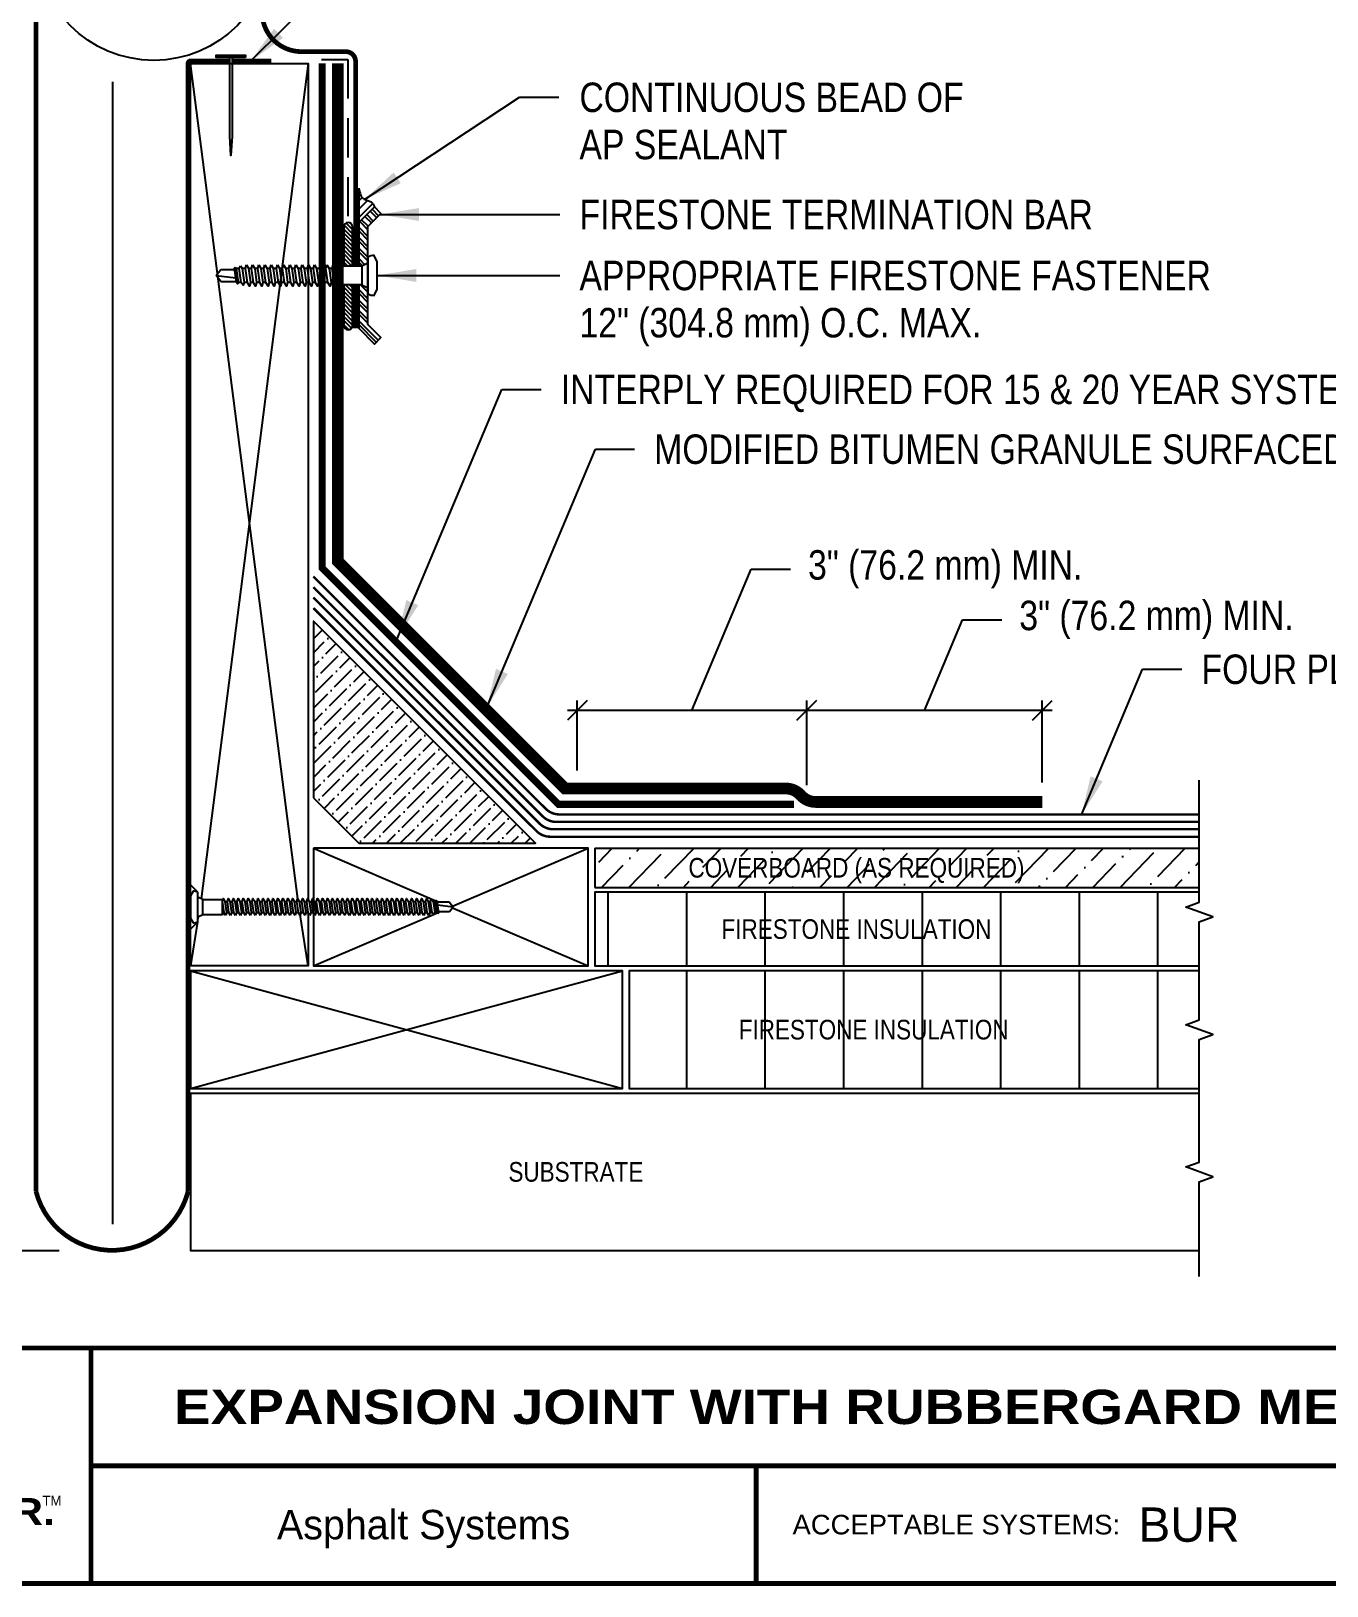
# Model space of a CAD drawing. Header units: inches. Extents: x -512 to -492, y -114.5 to -97.8.
# Drawn here: x -507.54 to -499.29, y -113.4 to -103.5 of the extents above; entities that cross this region are included whole.
import ezdxf
from ezdxf.enums import TextEntityAlignment as Align

# ---------------------------------------------------------------- set-up
doc = ezdxf.new("R2010")
doc.units = ezdxf.units.IN
doc.header["$MEASUREMENT"] = 0
doc.linetypes.add('HIDDEN', pattern=[0.375, 0.25, -0.125])
doc.layers.get('0').update_dxf_attribs({"linetype": 'CONTINUOUS'})
doc.layers.get('DEFPOINTS').update_dxf_attribs({"linetype": 'CONTINUOUS'})
for name, color, linetype in [('FSBP-ACCESSORY-FIRESTONE', 7, 'CONTINUOUS'), ('FSBP-ACCESSORY-OTHER', 7, 'CONTINUOUS'), ('FSBP-ADHESIVE', 1, 'HIDDEN'), ('FSBP-ANNO-LABEL', 7, 'CONTINUOUS'), ('FSBP-COVERBOARD_CANT', 46, 'CONTINUOUS'), ('FSBP-INSULATION', 7, 'CONTINUOUS'), ('FSBP-MEMBRANE', 7, 'CONTINUOUS'), ('FSBP-SEALANTS', 1, 'CONTINUOUS'), ('FSBP-SUBSTRATE-GENERIC', 9, 'CONTINUOUS'), ('FSBP-TTLB', 7, 'CONTINUOUS'), ('FSBP-TTLB-TEXT', 7, 'CONTINUOUS'), ('FSBP-WALL-CURB', 9, 'CONTINUOUS'), ('FSBP-WOOD', 7, 'CONTINUOUS')]:
    doc.layers.add(name, color=color, linetype=linetype)
doc.styles.add('ARIAL', font='ARIAL.TTF')
doc.styles.add('ARIAL_BOLD', font='ariblk.TTF')
doc.styles.add('ARIAL_NAR', font='ARIALN.TTF')
doc.styles.add('BANKGOTHIC', font='bgothm.ttf')
doc.linetypes.add('BATTING', pattern='A,0.0001,-0.1,[134,ltypeshp.shx,S=0.1,R=0,X=-0.1,Y=0],-0.2,[134,ltypeshp.shx,S=0.1,R=180,X=0.1,Y=0],-0.1', length=0.4001)
doc.dimstyles.new('FSBP-DIM', dxfattribs={"dimtxt": 0.1875, "dimasz": 0.125, "dimexe": 0.0625, "dimexo": 0.125, "dimgap": 0.125, "dimtad": 0, "dimdec": 0, "dimzin": 1, "dimdsep": 46, "dimlunit": 4, "dimtxsty": 'ARIAL_NAR', "dimblk": 'OBLIQUE', "dimcen": 0.09375, "dimdle": 0.0625, "dimclrd": 256, "dimclre": 256, "dimclrt": 256, "dimadec": 0, "dimazin": 0, "dimtfac": 1, "dimtdec": 0, "dimtmove": 1, "dimatfit": 3, "dimfxl": 0, "dimtolj": 1, "dimtzin": 0, "dimlwd": -1, "dimlwe": -1, "dimarcsym": 0})
doc.dimstyles.new('FSBP-LEADER', dxfattribs={"dimtxt": 0.1875, "dimasz": 0.25, "dimexe": 0.0625, "dimexo": 0.125, "dimgap": 0.125, "dimtad": 0, "dimtih": 1, "dimtoh": 1, "dimdec": 4, "dimzin": 0, "dimdsep": 46, "dimlunit": 4, "dimtxsty": 'ARIAL_NAR', "dimcen": 0.09375, "dimclrd": 256, "dimclre": 256, "dimclrt": 256, "dimadec": 0, "dimazin": 0, "dimtfac": 1, "dimtdec": 4, "dimtofl": 0, "dimtmove": 0, "dimatfit": 3, "dimfxl": 0, "dimtolj": 1, "dimtzin": 0, "dimlwd": -1, "dimlwe": -1, "dimarcsym": 0})

# ---------------------------------------------------------------- blocks, each defined once
blk = doc.blocks.new('FSBP_HOT-DIPPED-NAIL')
at = {"layer": 'FSBP-ACCESSORY-OTHER'}
blk.add_lwpolyline([(0, 0.1875), (0, -0.1875), (-0.03125, -0.1875), (-0.03125000000005684, 0.1875)], close=True, dxfattribs=at)
blk.add_lwpolyline([(0, 0.015625), (1, 0.015625), (1.25, 0), (1, -0.015625), (0, -0.015625)], dxfattribs=at)
blk = doc.blocks.new('FSBP_AP_FASTENER_01')
at = {"layer": 'FSBP-ACCESSORY-FIRESTONE'}
for p, q in [((-0.125, 0.04849224421338505), (-0.09375, -0.01400775578661495)), ((0.09375, -0.01400775578661495), (0.125, 0.04849224421338505)), ((-0.09375, -0.01400775578661495), (-0.09375, -0.264007755786615)), ((-0.09375, -0.01400775578661495), (0.09375, -0.01400775578661495)), ((0.09375, -0.01400775578661495), (0.09375, -0.264007755786615)), ((-0.09375, -0.264007755786615), (-0.0703125, -0.2840970415008996)), ((-0.0703125, -0.3156643085181585), (-0.0703125, -0.3472315755354103)), ((-0.0703125, -0.3787988425526763), (-0.0703125, -0.410366109569928)), ((0.0703125, -0.2955750228038667), (0.0703125, -0.3271422898211327)), ((0.0703125, -0.3587095568383845), (0.0703125, -0.3902768238556433)), ((-0.0703125, -0.4419333765871798), (-0.0703125, -0.4735006436044458)), ((-0.0703125, -0.5050679106216975), (-0.0703125, -0.5366351776389564)), ((-0.0703125, -0.5682024446562153), (-0.0703125, -0.599769711673467)), ((0.0703125, -0.4218440908729022), (0.0703125, -0.453411357890154)), ((0.0703125, -0.4849786249074128), (0.0703125, -0.5165458919246717)), ((0.0703125, -0.5481131589419235), (0.0703125, -0.5796804259591894)), ((-0.0703125, -0.631336978690733), (-0.0703125, -0.6629042457079848)), ((-0.0703125, -0.6944715127252366), (-0.0703125, -0.7260387797425025)), ((-0.0703125, -0.7576060467597543), (-0.0703125, -0.7891733137770132)), ((0.0703125, -0.6112476929764412), (0.0703125, -0.6428149599937001)), ((0.0703125, -0.674382227010959), (0.0703125, -0.7059494940282107)), ((0.0703125, -0.7375167610454696), (0.0703125, -0.7690840280627285)), ((-0.0703125, -0.820740580794272), (-0.0703125, -0.8523078478115238)), ((-0.0703125, -0.8838751148287898), (-0.0703125, -0.9154423818460415)), ((-0.0703125, -0.9470096488632933), (-0.0703125, -0.9785769158805593)), ((0.0703125, -0.8006512950799802), (0.0703125, -0.8322185620972462)), ((0.0703125, -0.863785829114498), (0.0703125, -0.8953530961317568)), ((0.0703125, -0.9269203631490157), (0.0703125, -0.9584876301662675)), ((0.0703125, -0.9900548971835264), (0.0703125, -1.021622164200785)), ((-0.0703125, -1.010144182897811), (-0.0703125, -1.04171144991507)), ((-0.0703125, -1.073278716932329), (-0.0703125, -1.104845983949581)), ((-0.0703125, -1.136413250966847), (-0.0703125, -1.167980517984098)), ((0.0703125, -1.053189431218037), (0.0703125, -1.084756698235303)), ((0.0703125, -1.116323965252555), (0.0703125, -1.147891232269814)), ((0.0703125, -1.179458499287072), (0.0703125, -1.211025766304324)), ((-0.0703125, -1.19954778500135), (-0.0703125, -1.231115052018616)), ((-0.0703125, -1.262682319035868), (-0.0703125, -1.294249586053127)), ((-0.0703125, -1.325816853070386), (-0.0703125, -1.357384120087637)), ((0.0703125, -1.242593033321583), (0.0703125, -1.274160300338842)), ((0.0703125, -1.305727567356094), (0.0703125, -1.33729483437336)), ((0.0703125, -1.368862101390611), (0.0703125, -1.40042936840787)), ((-0.0703125, -1.388951387104903), (-0.0703125, -1.420518654122155)), ((-0.0703125, -1.452085921139407), (-0.0703125, -1.483653188156673)), ((-0.0703125, -1.515220455173925), (-0.0703125, -1.546787722191183)), ((-0.0703125, -1.578354989208442), (-0.0703125, -1.609922256225694)), ((0.0703125, -1.431996635425129), (0.0703125, -1.463563902442381)), ((0.0703125, -1.49513116945964), (0.0703125, -1.526698436476899)), ((0.0703125, -1.558265703494151), (0.0703125, -1.589832970511416)), ((-0.0703125, -1.64148952324296), (-0.0703125, -1.673056790260212)), ((-0.0703125, -1.704624057277464), (-0.0703125, -1.73619132429473)), ((-0.0703125, -1.767758591311981), (-0.0703125, -1.79932585832924)), ((0.0703125, -1.621400237528668), (0.0703125, -1.652967504545927)), ((0.0703125, -1.684534771563186), (0.0703125, -1.716102038580438)), ((0.0703125, -1.747669305597697), (0.0703125, -1.779236572614955)), ((-0.0703125, -1.830893125346499), (-0.0703125, -1.862460392363751)), ((-0.0703125, -1.894027659381017), (-0.0703125, -1.925594926398269)), ((-0.0703125, -1.95716219341552), (-0.0703125, -1.988729460432786)), ((0.0703125, -1.810803839632207), (0.0703125, -1.842371106649473)), ((0.0703125, -1.873938373666725), (0.0703125, -1.905505640683984)), ((0.0703125, -1.937072907701243), (0.0703125, -1.968640174718495)), ((-0.0703125, -2.020296727450038), (-0.0703125, -2.051863994467297)), ((-0.0703125, -2.083431261484556), (-0.0703125, -2.114998528501808)), ((-0.0703125, -2.146565795519074), (-0.0703125, -2.178133062536325)), ((0.0703125, -2.000207441735753), (0.0703125, -2.031774708753012)), ((0.0703125, -2.063341975770264), (0.0703125, -2.09490924278753)), ((0.0703125, -2.126476509804782), (0.0703125, -2.158043776822041)), ((-0.0703125, -2.209700329553577), (-0.0703125, -2.241267596570843)), ((-0.0703125, -2.272834863588095), (-0.0703125, -2.304402130605354)), ((-0.0703125, -2.335969397622613), (-0.0703125, -2.367536664639864)), ((0.0703125, -2.189611043839299), (0.0703125, -2.221178310856551)), ((0.0703125, -2.25274557787381), (0.0703125, -2.284312844891069)), ((0.0703125, -2.315880111908321), (0.0703125, -2.347447378925587)), ((-0.0703125, -2.39910393165713), (-0.0703125, -2.430671198674382)), ((-0.0703125, -2.462238465691634), (-0.0703125, -2.4938057327089)), ((-0.0703125, -2.525372999726152), (-0.0703125, -2.55694026674341)), ((0.0703125, -2.379014645942839), (0.0703125, -2.410581912960097)), ((0.0703125, -2.442149179977356), (0.0703125, -2.473716446994608)), ((0.0703125, -2.505283714011867), (0.0703125, -2.536850981029126)), ((0.0703125, -2.568418248046378), (0.0703125, -2.599985515063644)), ((-0.0703125, -2.588507533760669), (-0.0703125, -2.620074800777921)), ((-0.0703125, -2.651642067795187), (-0.0703125, -2.683209334812439)), ((-0.0703125, -2.714776601829691), (-0.0703125, -2.746343868846957)), ((0.0703125, -2.631552782080895), (0.0703125, -2.663120049098154)), ((0.0703125, -2.694687316115413), (0.0703125, -2.726254583132665)), ((0.0703125, -2.757821850149924), (0.0703125, -2.789389117167183)), ((-0.0703125, -2.777911135864208), (-0.0703125, -2.809478402881467)), ((-0.0703125, -2.841045669898726), (-0.0703125, -2.872612936915978)), ((-0.0703125, -2.904180203933244), (-0.0703125, -2.935747470950496)), ((-0.0703125, -2.967314737967747), (-0.0703125, -2.998882004985013)), ((0.0703125, -2.820956384184434), (0.0703125, -2.8525236512017)), ((0.0703125, -2.884090918218952), (0.0703125, -2.915658185236211)), ((0.0703125, -2.94722545225347), (0.0703125, -2.978792719270722)), ((-0.0625, -3.154632755786622), (-0.0625, -3.013549567065063)), ((0, -3.201507755786615), (-0.06250000000001421, -3.154632755786615)), ((0, -3.201507755786615), (0.02460623630038583, -3.00110581902215)), ((0.0625, -3.154632755786615), (0, -3.201507755786615)), ((0.0625, -3.154632755786601), (0.0625, -2.995692424207924))]:
    blk.add_line(p, q, dxfattribs=at)
blk.add_lwpolyline([(0.1875, 0.04849224421338505, 0.1250000000000271), (0.203125, 0.110992244213385), (0.140625, 0.142242244213385), (-0.140625, 0.142242244213385), (-0.203125, 0.110992244213385, 0.1250000000000271), (-0.1875, 0.04849224421338505)], format="xyb", close=True, dxfattribs=at)
for points in [[(-0.109375, -0.3054610321523867), (-0.0703125, -0.2840970415008996), (0.0703125, -0.264007755786615), (0.109375, -0.2742110321523867), (0.0703125, -0.2955750228038667), (-0.0703125, -0.3156643085181585)], [(-0.109375, -0.3685955661869045), (-0.0703125, -0.3472315755354103), (0.0703125, -0.3271422898211327), (0.109375, -0.3373455661869045), (0.0703125, -0.3587095568383845), (-0.0703125, -0.3787988425526763)], [(-0.109375, -0.431730100221408), (-0.0703125, -0.410366109569928), (0.0703125, -0.3902768238556433), (0.109375, -0.400480100221408), (0.0703125, -0.4218440908729022), (-0.0703125, -0.4419333765871798)], [(-0.109375, -0.4948646342559258), (-0.0703125, -0.4735006436044458), (0.0703125, -0.453411357890154), (0.109375, -0.4636146342559258), (0.0703125, -0.4849786249074128), (-0.0703125, -0.5050679106216975)], [(-0.109375, -0.5579991682904435), (-0.0703125, -0.5366351776389564), (0.0703125, -0.5165458919246717), (0.109375, -0.5267491682904435), (0.0703125, -0.5481131589419235), (-0.0703125, -0.5682024446562153)], [(-0.109375, -0.6211337023249612), (-0.0703125, -0.599769711673467), (0.0703125, -0.5796804259591894), (0.109375, -0.5898837023249612), (0.0703125, -0.6112476929764412), (-0.0703125, -0.631336978690733)], [(-0.109375, -0.6842682363594648), (-0.0703125, -0.6629042457079848), (0.0703125, -0.6428149599937001), (0.109375, -0.6530182363594648), (0.0703125, -0.674382227010959), (-0.0703125, -0.6944715127252366)], [(-0.109375, -0.7474027703939825), (-0.0703125, -0.7260387797425025), (0.0703125, -0.7059494940282107), (0.109375, -0.7161527703939825), (0.0703125, -0.7375167610454696), (-0.0703125, -0.7576060467597543)], [(-0.109375, -0.8105373044285002), (-0.0703125, -0.7891733137770132), (0.0703125, -0.7690840280627285), (0.109375, -0.7792873044285002), (0.0703125, -0.8006512950799802), (-0.0703125, -0.820740580794272)], [(-0.109375, -0.873671838463018), (-0.0703125, -0.8523078478115238), (0.0703125, -0.8322185620972462), (0.109375, -0.842421838463018), (0.0703125, -0.863785829114498), (-0.0703125, -0.8838751148287898)], [(-0.109375, -0.9368063724975215), (-0.0703125, -0.9154423818460415), (0.0703125, -0.8953530961317568), (0.109375, -0.9055563724975215), (0.0703125, -0.9269203631490157), (-0.0703125, -0.9470096488632933)], [(-0.109375, -0.9999409065320393), (-0.0703125, -0.9785769158805593), (0.0703125, -0.9584876301662675), (0.109375, -0.9686909065320393), (0.0703125, -0.9900548971835264), (-0.0703125, -1.010144182897811)], [(-0.109375, -1.063075440566557), (-0.0703125, -1.04171144991507), (0.0703125, -1.021622164200785), (0.109375, -1.031825440566557), (0.0703125, -1.053189431218037), (-0.0703125, -1.073278716932329)], [(-0.109375, -1.126209974601075), (-0.0703125, -1.104845983949581), (0.0703125, -1.084756698235303), (0.109375, -1.094959974601075), (0.0703125, -1.116323965252555), (-0.0703125, -1.136413250966847)], [(-0.109375, -1.189344508635578), (-0.0703125, -1.167980517984098), (0.0703125, -1.147891232269814), (0.109375, -1.158094508635578), (0.0703125, -1.179458499287072), (-0.0703125, -1.19954778500135)], [(-0.109375, -1.252479042670096), (-0.0703125, -1.231115052018616), (0.0703125, -1.211025766304324), (0.109375, -1.221229042670096), (0.0703125, -1.242593033321583), (-0.0703125, -1.262682319035868)], [(-0.109375, -1.315613576704614), (-0.0703125, -1.294249586053127), (0.0703125, -1.274160300338842), (0.109375, -1.284363576704614), (0.0703125, -1.305727567356094), (-0.0703125, -1.325816853070386)], [(-0.109375, -1.378748110739132), (-0.0703125, -1.357384120087637), (0.0703125, -1.33729483437336), (0.109375, -1.347498110739132), (0.0703125, -1.368862101390611), (-0.0703125, -1.388951387104903)], [(-0.109375, -1.441882644773635), (-0.0703125, -1.420518654122155), (0.0703125, -1.40042936840787), (0.109375, -1.410632644773635), (0.0703125, -1.431996635425129), (-0.0703125, -1.452085921139407)], [(-0.109375, -1.505017178808153), (-0.0703125, -1.483653188156673), (0.0703125, -1.463563902442381), (0.109375, -1.473767178808153), (0.0703125, -1.49513116945964), (-0.0703125, -1.515220455173925)], [(-0.109375, -1.568151712842671), (-0.0703125, -1.546787722191183), (0.0703125, -1.526698436476899), (0.109375, -1.536901712842671), (0.0703125, -1.558265703494151), (-0.0703125, -1.578354989208442)], [(-0.109375, -1.631286246877188), (-0.0703125, -1.609922256225694), (0.0703125, -1.589832970511416), (0.109375, -1.600036246877188), (0.0703125, -1.621400237528668), (-0.0703125, -1.64148952324296)], [(-0.109375, -1.694420780911692), (-0.0703125, -1.673056790260212), (0.0703125, -1.652967504545927), (0.109375, -1.663170780911692), (0.0703125, -1.684534771563186), (-0.0703125, -1.704624057277464)], [(-0.109375, -1.75755531494621), (-0.0703125, -1.73619132429473), (0.0703125, -1.716102038580438), (0.109375, -1.72630531494621), (0.0703125, -1.747669305597697), (-0.0703125, -1.767758591311981)], [(-0.109375, -1.820689848980727), (-0.0703125, -1.79932585832924), (0.0703125, -1.779236572614955), (0.109375, -1.789439848980727), (0.0703125, -1.810803839632207), (-0.0703125, -1.830893125346499)], [(-0.109375, -1.883824383015245), (-0.0703125, -1.862460392363751), (0.0703125, -1.842371106649473), (0.109375, -1.852574383015245), (0.0703125, -1.873938373666725), (-0.0703125, -1.894027659381017)], [(-0.109375, -1.946958917049749), (-0.0703125, -1.925594926398269), (0.0703125, -1.905505640683984), (0.109375, -1.915708917049749), (0.0703125, -1.937072907701243), (-0.0703125, -1.95716219341552)], [(-0.109375, -2.010093451084266), (-0.0703125, -1.988729460432786), (0.0703125, -1.968640174718495), (0.109375, -1.978843451084266), (0.0703125, -2.000207441735753), (-0.0703125, -2.020296727450038)], [(-0.109375, -2.073227985118784), (-0.0703125, -2.051863994467297), (0.0703125, -2.031774708753012), (0.109375, -2.041977985118784), (0.0703125, -2.063341975770264), (-0.0703125, -2.083431261484556)], [(-0.109375, -2.136362519153302), (-0.0703125, -2.114998528501808), (0.0703125, -2.09490924278753), (0.109375, -2.105112519153302), (0.0703125, -2.126476509804782), (-0.0703125, -2.146565795519074)], [(-0.109375, -2.199497053187805), (-0.0703125, -2.178133062536325), (0.0703125, -2.158043776822041), (0.109375, -2.168247053187805), (0.0703125, -2.189611043839299), (-0.0703125, -2.209700329553577)], [(-0.109375, -2.262631587222323), (-0.0703125, -2.241267596570843), (0.0703125, -2.221178310856551), (0.109375, -2.231381587222323), (0.0703125, -2.25274557787381), (-0.0703125, -2.272834863588095)], [(-0.109375, -2.325766121256841), (-0.0703125, -2.304402130605354), (0.0703125, -2.284312844891069), (0.109375, -2.294516121256841), (0.0703125, -2.315880111908321), (-0.0703125, -2.335969397622613)], [(-0.109375, -2.388900655291359), (-0.0703125, -2.367536664639864), (0.0703125, -2.347447378925587), (0.109375, -2.357650655291359), (0.0703125, -2.379014645942839), (-0.0703125, -2.39910393165713)], [(-0.109375, -2.452035189325862), (-0.0703125, -2.430671198674382), (0.0703125, -2.410581912960097), (0.109375, -2.420785189325862), (0.0703125, -2.442149179977356), (-0.0703125, -2.462238465691634)], [(-0.109375, -2.51516972336038), (-0.0703125, -2.4938057327089), (0.0703125, -2.473716446994608), (0.109375, -2.48391972336038), (0.0703125, -2.505283714011867), (-0.0703125, -2.525372999726152)], [(-0.109375, -2.578304257394898), (-0.0703125, -2.55694026674341), (0.0703125, -2.536850981029126), (0.109375, -2.547054257394898), (0.0703125, -2.568418248046378), (-0.0703125, -2.588507533760669)], [(-0.109375, -2.641438791429415), (-0.0703125, -2.620074800777921), (0.0703125, -2.599985515063644), (0.109375, -2.610188791429415), (0.0703125, -2.631552782080895), (-0.0703125, -2.651642067795187)], [(-0.109375, -2.704573325463919), (-0.0703125, -2.683209334812439), (0.0703125, -2.663120049098154), (0.109375, -2.673323325463919), (0.0703125, -2.694687316115413), (-0.0703125, -2.714776601829691)], [(-0.109375, -2.767707859498437), (-0.0703125, -2.746343868846957), (0.0703125, -2.726254583132665), (0.109375, -2.736457859498437), (0.0703125, -2.757821850149924), (-0.0703125, -2.777911135864208)], [(-0.109375, -2.830842393532954), (-0.0703125, -2.809478402881467), (0.0703125, -2.789389117167183), (0.109375, -2.799592393532954), (0.0703125, -2.820956384184434), (-0.0703125, -2.841045669898726)], [(-0.109375, -2.893976927567472), (-0.0703125, -2.872612936915978), (0.0703125, -2.8525236512017), (0.109375, -2.862726927567472), (0.0703125, -2.884090918218952), (-0.0703125, -2.904180203933244)], [(-0.099609375, -2.955716372316267), (-0.0703125, -2.935747470950496), (0.0703125, -2.915658185236211), (0.099609375, -2.927256550887698), (0.0703125, -2.94722545225347), (-0.0703125, -2.967314737967747)], [(-0.0849609375, -3.008866455667892), (-0.0703125, -2.998882004985013), (0.0703125, -2.978792719270722), (0.0849609375, -2.984591902096462), (0.0703125, -2.994576352779355), (-0.0703125, -3.014665638493632)]]:
    blk.add_lwpolyline(points, close=True, dxfattribs=at)
blk.add_lwpolyline([(-0.09375, -0.264007755786615), (0.09375, -0.264007755786615)], dxfattribs=at)
blk = doc.blocks.new('FSBP_AP_FASTENER_02')
at = {"layer": 'FSBP-ACCESSORY-FIRESTONE'}
for p, q in [((-0.125, 0), (-0.09375, -0.0625)), ((0.09375, -0.0625), (0.125, 0)), ((-0.09375, -0.0625), (-0.09375, -0.3125)), ((-0.09375, -0.0625), (0.09375, -0.0625)), ((0.09375, -0.0625), (0.09375, -0.3125)), ((-0.09375, -0.3125), (-0.0703125, -0.3325892857142776)), ((-0.0703125, -0.3641565527315151), (-0.0703125, -0.3957238197487527)), ((-0.0703125, -0.4272910867660471), (-0.0703125, -0.4588583537832847)), ((0.0703125, -0.3440672670172376), (0.0703125, -0.3756345340344751)), ((0.0703125, -0.4072018010517695), (0.0703125, -0.4387690680690071)), ((0.0703125, -0.4703363350862446), (0.0703125, -0.501903602103539)), ((-0.0703125, -0.4904256208005222), (-0.0703125, -0.5219928878178166)), ((-0.0703125, -0.5535601548350542), (-0.0703125, -0.5851274218523486)), ((-0.0703125, -0.6166946888695861), (-0.0703125, -0.6482619558868237)), ((0.0703125, -0.5334708691207766), (0.0703125, -0.5650381361380141)), ((0.0703125, -0.5966054031553085), (0.0703125, -0.6281726701725461)), ((-0.0703125, -0.6798292229041181), (-0.0703125, -0.7113964899213556)), ((-0.0703125, -0.7429637569385932), (-0.0703125, -0.7745310239558876)), ((0.0703125, -0.6597399371897836), (0.0703125, -0.691307204207078)), ((0.0703125, -0.7228744712243156), (0.0703125, -0.7544417382415531)), ((0.0703125, -0.7860090052588475), (0.0703125, -0.8175762722760851)), ((-0.0703125, -0.8060982909731251), (-0.0703125, -0.8376655579903627)), ((-0.0703125, -0.8692328250076571), (-0.0703125, -0.9008000920248946)), ((-0.0703125, -0.9323673590421322), (-0.0703125, -0.9639346260594266)), ((0.0703125, -0.8491435392933226), (0.0703125, -0.880710806310617)), ((0.0703125, -0.9122780733278546), (0.0703125, -0.943845340345149)), ((-0.0703125, -0.9955018930766641), (-0.0703125, -1.027069160093902)), ((-0.0703125, -1.058636427111196), (-0.0703125, -1.090203694128434)), ((0.0703125, -0.9754126073623866), (0.0703125, -1.006979874379624)), ((0.0703125, -1.038547141396919), (0.0703125, -1.070114408414156)), ((0.0703125, -1.101681675431394), (0.0703125, -1.133248942448688)), ((-0.0703125, -1.121770961145671), (-0.0703125, -1.153338228162966)), ((-0.0703125, -1.184905495180203), (-0.0703125, -1.216472762197441)), ((-0.0703125, -1.248040029214735), (-0.0703125, -1.279607296231973)), ((0.0703125, -1.164816209465926), (0.0703125, -1.196383476483163)), ((0.0703125, -1.227950743500458), (0.0703125, -1.259518010517695)), ((-0.0703125, -1.31117456324921), (-0.0703125, -1.342741830266505)), ((-0.0625, -1.498492581068092), (-0.0625, -1.35740939234654)), ((0, -1.545367581068092), (0.02460623630037162, -1.344965644303613)), ((0.0625, -1.498492581068092), (0.0625, -1.339552249489429)), ((0.0703125, -1.291085277534933), (0.0703125, -1.322652544552227)), ((0, -1.545367581068092), (-0.06250000000002842, -1.498492581068092)), ((0.0625, -1.498492581068092), (0, -1.545367581068092))]:
    blk.add_line(p, q, dxfattribs=at)
blk.add_lwpolyline([(0.1875, 0, 0.1250000000000271), (0.203125, 0.0625), (0.140625, 0.09375), (-0.140625, 0.09375), (-0.203125, 0.0625, 0.1250000000000271), (-0.1875, 0)], format="xyb", close=True, dxfattribs=at)
for points in [[(-0.109375, -0.3539532763657576), (-0.0703125, -0.3325892857142776), (0.0703125, -0.3125), (0.109375, -0.3227032763657576), (0.0703125, -0.3440672670172376), (-0.0703125, -0.3641565527315151)], [(-0.109375, -0.4170878104002895), (-0.0703125, -0.3957238197487527), (0.0703125, -0.3756345340344751), (0.109375, -0.3858378104002895), (0.0703125, -0.4072018010517695), (-0.0703125, -0.4272910867660471)], [(-0.109375, -0.4802223444347646), (-0.0703125, -0.4588583537832847), (0.0703125, -0.4387690680690071), (0.109375, -0.4489723444347646), (0.0703125, -0.4703363350862446), (-0.0703125, -0.4904256208005222)], [(-0.109375, -0.5433568784692966), (-0.0703125, -0.5219928878178166), (0.0703125, -0.501903602103539), (0.109375, -0.5121068784692966), (0.0703125, -0.5334708691207766), (-0.0703125, -0.5535601548350542)], [(-0.109375, -0.6064914125038285), (-0.0703125, -0.5851274218523486), (0.0703125, -0.5650381361380141), (0.109375, -0.5752414125038285), (0.0703125, -0.5966054031553085), (-0.0703125, -0.6166946888695861)], [(-0.109375, -0.6696259465383037), (-0.0703125, -0.6482619558868237), (0.0703125, -0.6281726701725461), (0.109375, -0.6383759465383037), (0.0703125, -0.6597399371897836), (-0.0703125, -0.6798292229041181)], [(-0.109375, -0.7327604805728356), (-0.0703125, -0.7113964899213556), (0.0703125, -0.691307204207078), (0.109375, -0.7015104805728356), (0.0703125, -0.7228744712243156), (-0.0703125, -0.7429637569385932)], [(-0.109375, -0.7958950146073676), (-0.0703125, -0.7745310239558876), (0.0703125, -0.7544417382415531), (0.109375, -0.7646450146073676), (0.0703125, -0.7860090052588475), (-0.0703125, -0.8060982909731251)], [(-0.109375, -0.8590295486418427), (-0.0703125, -0.8376655579903627), (0.0703125, -0.8175762722760851), (0.109375, -0.8277795486418427), (0.0703125, -0.8491435392933226), (-0.0703125, -0.8692328250076571)], [(-0.109375, -0.9221640826763746), (-0.0703125, -0.9008000920248946), (0.0703125, -0.880710806310617), (0.109375, -0.8909140826763746), (0.0703125, -0.9122780733278546), (-0.0703125, -0.9323673590421322)], [(-0.109375, -0.9852986167109066), (-0.0703125, -0.9639346260594266), (0.0703125, -0.943845340345149), (0.109375, -0.9540486167109066), (0.0703125, -0.9754126073623866), (-0.0703125, -0.9955018930766641)], [(-0.109375, -1.048433150745382), (-0.0703125, -1.027069160093902), (0.0703125, -1.006979874379624), (0.109375, -1.017183150745382), (0.0703125, -1.038547141396919), (-0.0703125, -1.058636427111196)], [(-0.109375, -1.111567684779914), (-0.0703125, -1.090203694128434), (0.0703125, -1.070114408414156), (0.109375, -1.080317684779914), (0.0703125, -1.101681675431394), (-0.0703125, -1.121770961145671)], [(-0.109375, -1.174702218814446), (-0.0703125, -1.153338228162966), (0.0703125, -1.133248942448688), (0.109375, -1.143452218814446), (0.0703125, -1.164816209465926), (-0.0703125, -1.184905495180203)], [(-0.109375, -1.237836752848978), (-0.0703125, -1.216472762197441), (0.0703125, -1.196383476483163), (0.109375, -1.206586752848978), (0.0703125, -1.227950743500458), (-0.0703125, -1.248040029214735)], [(-0.099609375, -1.29957619759773), (-0.0703125, -1.279607296231973), (0.0703125, -1.259518010517695), (0.099609375, -1.271116376169175), (0.0703125, -1.291085277534933), (-0.0703125, -1.31117456324921)], [(-0.0849609375, -1.352726280949355), (-0.0703125, -1.342741830266505), (0.0703125, -1.322652544552227), (0.0849609375, -1.328451727377967), (0.0703125, -1.338436178060817), (-0.0703125, -1.358525463775095)]]:
    blk.add_lwpolyline(points, close=True, dxfattribs=at)
blk.add_lwpolyline([(-0.09375, -0.3125), (0.09375, -0.3125)], dxfattribs=at)
blk = doc.blocks.new('_OBLIQUE')
at = {"color": 0, "linetype": 'ByBlock'}
blk.add_line((-0.5, -0.5), (0.5, 0.5), dxfattribs=at)
blk = doc.blocks.new('*D5')
at = {"layer": 'DEFPOINTS', "color": 0}
for p in [(-504.0608893052073, -107.8257326775781), (-504.0608893052073, -108.333064832945), (-502.5997218266799, -108.426814832945)]:
    blk.add_point(p, dxfattribs=at)
at = {"layer": 'FSBP-ANNO-LABEL'}
for p, q in [((-503.3303055659436, -107.8257326775781), (-502.9527151271051, -106.9270778915889)), ((-502.9527151271051, -106.9270778915889), (-502.7027151271051, -106.9270778915889)), ((-504.0608893052073, -108.208064832945), (-504.0608893052073, -107.7632326775781)), ((-502.5997218266799, -108.301814832945), (-502.5997218266799, -107.7632326775781)), ((-502.5372218266799, -107.8257326775781), (-504.1233893052073, -107.8257326775781))]:
    blk.add_line(p, q, dxfattribs=at)
at = {"layer": 'FSBP-ANNO-LABEL', "xscale": 0.125, "yscale": 0.125, "zscale": 0.125, "rotation": 180}
blk.add_blockref('_OBLIQUE', (-504.0608893052073, -107.8257326775781), dxfattribs=at)
at = {"layer": 'FSBP-ANNO-LABEL', "xscale": 0.125, "yscale": 0.125, "zscale": 0.125}
blk.add_blockref('_OBLIQUE', (-502.5997218266799, -107.8257326775781), dxfattribs=at)
at = {"layer": 'FSBP-ANNO-LABEL', "insert": (-501.7175940493424, -106.9270778915889), "char_height": 0.1875, "attachment_point": 5, "style": 'ARIAL_NAR'}
blk.add_mtext('\\A1;3" (76.2 mm) MIN.', dxfattribs=at)
blk = doc.blocks.new('*D6')
at = {"layer": 'DEFPOINTS', "color": 0}
for p in [(-502.5997218266799, -107.8257326775781), (-502.5997218266799, -108.426814832945), (-501.0997218266799, -108.4093148329449)]:
    blk.add_point(p, dxfattribs=at)
at = {"layer": 'FSBP-ANNO-LABEL'}
for p, q in [((-501.8497218266799, -107.8257326775781), (-501.6074461716262, -107.2491233290671)), ((-501.6074461716262, -107.2491233290671), (-501.3574461716262, -107.2491233290671)), ((-502.5997218266799, -108.301814832945), (-502.5997218266799, -107.7632326775781)), ((-501.0997218266799, -108.2843148329449), (-501.0997218266799, -107.7632326775781)), ((-501.0372218266799, -107.8257326775781), (-502.6622218266799, -107.8257326775781))]:
    blk.add_line(p, q, dxfattribs=at)
at = {"layer": 'FSBP-ANNO-LABEL', "xscale": 0.125, "yscale": 0.125, "zscale": 0.125, "rotation": 180}
blk.add_blockref('_OBLIQUE', (-502.5997218266799, -107.8257326775781), dxfattribs=at)
at = {"layer": 'FSBP-ANNO-LABEL', "xscale": 0.125, "yscale": 0.125, "zscale": 0.125}
blk.add_blockref('_OBLIQUE', (-501.0997218266799, -107.8257326775781), dxfattribs=at)
at = {"layer": 'FSBP-ANNO-LABEL', "insert": (-500.3723250938635, -107.2491233290671), "char_height": 0.1875, "attachment_point": 5, "style": 'ARIAL_NAR'}
blk.add_mtext('\\A1;3" (76.2 mm) MIN.', dxfattribs=at)
blk = doc.blocks.new('TTLB-ASPHALT_1')
at = {"layer": 'FSBP-TTLB', "const_width": 0.03125}
for points in [[(0, 0), (0, -1.5), (20, -1.5), (20, 0), (0, 0)], [(4.825208527206769, 0), (4.825208527206769, -0.75)], [(4.825208527206769, -0.75), (14.84028770518938, -0.75)], [(4.825208527206769, -0.75), (4.825208527206769, -1.5)]]:
    blk.add_lwpolyline(points, dxfattribs=at)
at = {"layer": 'FSBP-TTLB-TEXT', "const_width": 0.03125}
blk.add_lwpolyline([(9.061522829276782, -0.75), (9.061522829276782, -1.5)], dxfattribs=at)
at = {"layer": 'FSBP-TTLB-TEXT', "color": 1}
for s, height, style, p in [('NOBODY COVERS YOU BETTER.', 0.171875, 'ARIAL_BOLD', (2.412604263603384, -1.041650450587369)), ('TM', 0.0625, 'BANKGOTHIC', (4.576671173373001, -0.9725745042934193))]:
    blk.add_text(s, height=height, dxfattribs=dict(at, style=style)).set_placement(p, align=Align.MIDDLE_CENTER)
at = {"layer": 'FSBP-TTLB-TEXT', "style": 'BANKGOTHIC'}
blk.add_text('Asphalt Systems', height=0.1875, dxfattribs=at).set_placement((6.943365678241776, -1.125), align=Align.MIDDLE_CENTER)
at = {"layer": 'FSBP-TTLB-TEXT', "style": 'ARIAL'}
blk.add_text('ACCEPTABLE SYSTEMS:', height=0.125, dxfattribs=at).set_placement((9.292812815915624, -1.125), align=Align.MIDDLE_LEFT)
at = {"layer": 'FSBP-TTLB-TEXT'}
for tag, height, style, p in [('DETAIL_DESCP_LINE_1', 0.21875, 'ARIAL_BOLD', (9.832748116198076, -0.375)), ('ISSUE_REV_DATE', 0.21875, 'ARIAL', (15.84069633627263, -0.7282559425942452)), ('DETAIL_NUMBER', 0.4375, 'ARIAL', (18.42055248367797, -0.8931630692489421))]:
    blk.add_attdef(tag, text='', height=height, dxfattribs=dict(at, style=style)).set_placement(p, align=Align.MIDDLE_CENTER)
at = {"layer": 'FSBP-TTLB-TEXT', "style": 'ARIAL'}
blk.add_attdef('ACCPT_SYSTEMS', text='', height=0.21875, dxfattribs=at).set_placement((11.49438170418193, -1.125), align=Align.MIDDLE_LEFT)

msp = doc.modelspace()

# ---------------------------------------------------------------- hatches: boundary and pattern name
at = {"layer": 'FSBP-ACCESSORY-FIRESTONE'}
h = msp.add_hatch(dxfattribs=at)
h.set_pattern_fill('STEEL', color=256, scale=0.375, angle=90, style=0)
h.set_pattern_definition([(135, (-638.7293307446528, -106.174809565135), (-0.03314563036811942, -0.03314563036811941), []), (135, (-638.7527682446528, -106.174809565135), (-0.03314563036811942, -0.03314563036811941), [])])
h.paths.add_polyline_path([(-505.4528230775197, -104.9962764998881), (-505.4332918275197, -104.9962764998881), (-505.3942293275197, -104.9767452498881), (-505.3942293275197, -104.7423702498881), (-505.3113652515993, -104.6595061739679), (-505.3527972895596, -104.6180741360077), (-505.4528230775197, -104.7180999239679)])
h.paths.add_polyline_path([(-505.3942293275197, -105.1329952498881), (-505.4332918275197, -105.1134639998881), (-505.4528230775197, -105.1134639998881), (-505.4528230775197, -105.3916405758084), (-505.3527972895596, -105.4916663637685), (-505.3113652515993, -105.4502343258084), (-505.3942293275197, -105.3673702498881)])
at = {"layer": 'FSBP-COVERBOARD_CANT'}
h = msp.add_hatch(dxfattribs=at)
h.set_pattern_fill('ANSI36', color=256, scale=0.5, style=0)
h.set_pattern_definition([(45, (-619.649101498325, -72.51992636835487), (0.03314563036811942, 0.1215339780164378), [0.15625, -0.03125, 0, -0.03125])])
h.paths.add_polyline_path([(-505.7416048961696, -107.2582262705718), (-505.7416048961695, -108.3832262705718), (-505.4523913337965, -108.6724398329449), (-504.3273913337965, -108.6724398329449)])
h = msp.add_hatch(dxfattribs=at)
h.set_pattern_fill('ANSI36', color=256, angle=1, style=0)
h.set_pattern_definition([(46, (-540.8636679342544, 81.66523130815958), (0.06203904349557428, 0.2441878776314546), [0.3125, -0.0625, 0, -0.0625])])
h.paths.add_polyline_path([(-500.0997218266799, -108.7036898329449), (-503.9499382295028, -108.7036898329449), (-503.9499382295028, -108.9536898329449), (-500.0997218266799, -108.9536898329449)])
h.paths.add_polyline_path([(-503.3938580565134, -108.9689311358099), (-501.172038479433, -108.9689311358099), (-501.172038479433, -108.7229812722355), (-503.3938580565134, -108.7229812722355)], flags=9)
at = {"layer": 'FSBP-INSULATION'}
h = msp.add_hatch(dxfattribs=at)
h.set_pattern_fill('LINE', color=256, scale=4, angle=90, style=0)
h.set_pattern_definition([(90, (-540.8636679342544, 81.66523130815958), (-0.5, 3.061515884555943e-17), [])])
h.paths.add_polyline_path([(-500.0997218266799, -109.1411898329449), (-500.0138631573219, -109.1099398329449), (-500.1855804960377, -109.0474398329449), (-500.0997218266799, -109.0161898329449), (-500.0997218266799, -108.9849398329449), (-503.9499382295027, -108.9849398329449), (-503.9499382295028, -109.4536898329449), (-500.0997218266799, -109.453689832945), (-500.0997218266799, -109.2407731662783)])
h.paths.add_polyline_path([(-500.0997218266799, -109.7974398329449), (-500.0997218266799, -109.4849398329449), (-503.7311882295028, -109.4849398329449), (-503.7311882295028, -110.2349398329449), (-500.0997218266799, -110.2349398329449), (-500.0997218266799, -109.9224398329449), (-500.0138631573219, -109.8911898329449), (-500.1855804960377, -109.8286898329449)])
h.paths.add_polyline_path([(-503.1745111943034, -109.3162836255779), (-501.3913853416432, -109.3162836255779), (-501.3913853416432, -109.1222607742819), (-503.1745111943034, -109.1222607742819)], flags=24)
h.paths.add_polyline_path([(-503.0651361943035, -109.9569086255779), (-501.2820103416432, -109.9569086255779), (-501.2820103416432, -109.7628857742819), (-503.0651361943035, -109.7628857742819)], flags=24)
at = {"layer": 'FSBP-SEALANTS'}
h = msp.add_hatch(dxfattribs=at)
h.set_pattern_fill('ANSI31', color=256, scale=0.3, style=0)
h.set_pattern_definition([(45, (-638.7293307446528, -106.174809565135), (-0.02651650429449553, 0.02651650429449553), [])])
edge = h.paths.add_edge_path()
edge.add_spline(control_points=[(-505.3523811763193, -104.6170561577941), (-505.3579507455295, -104.6049748290187), (-505.3704641960153, -104.577831058338), (-505.4354397184134, -104.5749588081918), (-505.4460994549551, -104.5278266280696), (-505.4528230775197, -104.4980980331316)], knot_values=[0, 0, 0, 0, 0.07496902920124254, 0.1684369471797942, 0.3280977207418473, 0.3280977207418473, 0.3280977207418473, 0.3280977207418473], degree=3, periodic=0)
edge.add_line((-505.4528230775197, -104.4980980331315), (-505.4528230775197, -104.7174980589944))
edge.add_line((-505.4528230775197, -104.7174980589943), (-505.3523811763193, -104.6170561577941))
h = msp.add_hatch(dxfattribs=at)
h.set_pattern_fill('ANSI31', color=256, scale=0.15, angle=90, style=0)
h.set_pattern_definition([(135, (-638.7293307446528, -106.174809565135), (-0.01325825214724777, -0.01325825214724776), [])])
h.paths.add_polyline_path([(-505.4913473205092, -104.7462249239678, 1), (-505.5475973205093, -104.7462249239678), (-505.5475973205093, -104.9962764998881), (-505.4913473205092, -104.9962764998881)])
h.paths.add_polyline_path([(-505.4913473205092, -105.1134639998881), (-505.5475973205093, -105.1134639998881), (-505.5475973205093, -105.3732812008085, 1), (-505.4913473205092, -105.3732812008085)])

# ---------------------------------------------------------------- linework, layer by layer
at = {"layer": 'FSBP-ACCESSORY-FIRESTONE', "linetype": 'Continuous'}
msp.add_lwpolyline([(-505.4528230775197, -105.1134639998881), (-505.4528230775197, -105.3916405758084), (-505.3527972895596, -105.4916663637686), (-505.3113652515993, -105.4502343258084), (-505.3942293275197, -105.3673702498881), (-505.3942293275197, -104.7423702498881), (-505.3113652515993, -104.6595061739679), (-505.3527972895596, -104.6180741360077), (-505.4528230775197, -104.7180999239679), (-505.4528230775197, -104.9962764998881)], dxfattribs=at)
at = {"layer": 'FSBP-ACCESSORY-OTHER', "linetype": 'BATTING'}
msp.add_line((-507.0190724902545, -111.1000894543109), (-507.0190724902546, -103.8213047666199), dxfattribs=at)
at = {"layer": 'FSBP-ACCESSORY-OTHER', "const_width": 0.03}
msp.add_lwpolyline([(-507.4853646154079, -100.8444964190712), (-507.4853646154079, -101.7344603872519, 0.4792627964969316), (-506.9537190457129, -102.1617107374023, -0.48894558972363), (-505.9610348202505, -102.9341539478474, -0.1271691624106597), (-506.060875922374, -103.3203579236009, 0.4849512409090416), (-505.8177676567941, -103.6286534740894), (-505.5350609616537, -103.6286534740894, -0.414213562373095), (-505.4725609616537, -103.6911534740894), (-505.4725609616537, -103.7885414038007), (-505.4725609616537, -104.9962764998881)], format="xyb", dxfattribs=at)
at = {"layer": 'FSBP-ACCESSORY-OTHER', "linetype": 'Continuous'}
msp.add_circle((-506.7579098205093, -102.9341539478474), 0.75, dxfattribs=at)
at = {"layer": 'FSBP-ADHESIVE', "linetype": 'HIDDEN'}
for p, q in [((-505.6899526969813, -103.67795849585), (-505.5218659834143, -103.67795849585)), ((-505.5218659834143, -103.67795849585), (-505.5218659834144, -104.7182019690398))]:
    msp.add_line(p, q, dxfattribs=at)
at = {"layer": 'FSBP-COVERBOARD_CANT'}
for p, q in [((-503.9499382295028, -108.7036898329449), (-503.9499382295028, -108.9536898329449)), ((-503.9499382295028, -108.7036898329449), (-500.0997218266798, -108.7036898329449)), ((-503.9499382295028, -108.9536898329449), (-500.0997218266798, -108.9536898329449))]:
    msp.add_line(p, q, dxfattribs=at)
msp.add_lwpolyline([(-505.7416048961696, -108.3832262705718), (-505.4523913337965, -108.6724398329449), (-504.3273913337965, -108.6724398329449), (-505.7416048961696, -107.2582262705718)], close=True, dxfattribs=at)
at = {"layer": 'FSBP-INSULATION', "linetype": 'Continuous'}
for points in [[(-500.0997218266799, -109.4849398329449), (-500.0997218266799, -109.1724398329449), (-500.0138631573219, -109.1411898329449), (-500.1855804960378, -109.0786898329449), (-500.0997218266799, -109.0474398329449), (-500.0997218266798, -108.270239324021)], [(-500.0997218266798, -108.9849398329449), (-503.9499382295028, -108.9849398329449), (-503.9499382295028, -109.4536898329449), (-500.0997218266799, -109.4536898329449)], [(-500.0997218266799, -110.2349398329449), (-500.0997218266799, -109.9224398329449), (-500.0138631573219, -109.8911898329449), (-500.1855804960378, -109.8286898329449), (-500.0997218266799, -109.7974398329449), (-500.0997218266799, -109.4536898329449)], [(-500.0997218266799, -109.4849398329449), (-503.7311882295028, -109.4849398329449), (-503.7311882295028, -110.2349398329449), (-500.0997218266799, -110.2349398329449)]]:
    msp.add_lwpolyline(points, dxfattribs=at)
at = {"layer": 'FSBP-MEMBRANE', "linetype": 'Continuous', "const_width": 0.03}
msp.add_lwpolyline([(-507.5079098205093, -102.2036898329449), (-507.5079098205093, -110.8902094256511, 0.7762176150582661), (-506.5391598205093, -110.890209425651), (-506.5391598205093, -103.7811094607572), (-506.5391598205093, -103.7037561466919, -0.414213562373095), (-506.5235348205093, -103.6881311466919), (-506.274274776505, -103.6881311466919)], format="xyb", dxfattribs=at)
at = {"layer": 'FSBP-MEMBRANE', "linetype": 'Continuous'}
msp.add_lwpolyline([(-506.258649776505, -103.6881311466919, 0.03, 0.03, 0), (-506.0087647325006, -103.6881311466919, 0, 0, 0)], format="xyseb", dxfattribs=at)
at = {"layer": 'FSBP-MEMBRANE'}
for points, const_width in [([(-502.6804204198086, -108.424314832945), (-504.1804204198086, -108.424314832945), (-505.6857223205093, -106.9190129322442), (-505.6857223205093, -103.7036898329449)], 0.045), ([(-505.4725609616537, -105.3916405758084), (-505.4725609616537, -105.1134639998881)], 0.037109375)]:
    msp.add_lwpolyline(points, dxfattribs=dict(at, const_width=const_width))
for points, const_width in [([(-505.5850973205094, -103.7036898329449), (-505.5850973205094, -106.8773326925304), (-504.1387401800948, -108.323689832945), (-502.7321971151052, -108.323689832945, -0.198912367379658), (-502.6438087674569, -108.3603014852967), (-502.6314070721606, -108.372703180593, 0.1989123673796274), (-502.5430187245123, -108.4093148329447), (-501.0997218266799, -108.4093148329449)], 0.075), ([(-500.0997218266798, -108.488924207945), (-504.173916297341, -108.488924207945, -0.1989123673796564), (-504.2623046449893, -108.4523125555934), (-505.7416048961696, -106.9730123044128)], 0.015625), ([(-500.0997218266798, -108.5365934787784), (-504.1936615558284, -108.5365934787784, -0.1989123673796557), (-504.2820499034767, -108.4999818264266), (-505.7416048961696, -107.0404268337337)], 0.015625), ([(-500.0997218266798, -108.5832861871117), (-504.213002308884, -108.5832861871117, -0.198912367379657), (-504.3013906565324, -108.54667453476), (-505.7416048961696, -107.1064602951227)], 0.015625), ([(-500.0997218266798, -108.630955457945), (-504.2327475673716, -108.630955457945, -0.1989123673796563), (-504.3211359150199, -108.5943438055934), (-505.7416048961696, -107.1738748244436)], 0.015625)]:
    msp.add_lwpolyline(points, format="xyb", dxfattribs=dict(at, const_width=const_width))
at = {"layer": 'FSBP-SEALANTS', "linetype": 'Continuous'}
for p, q in [((-505.4528230775197, -104.4980980331316), (-505.4528230775197, -104.7174980589943)), ((-505.4528230775197, -104.7174980589943), (-505.3523811763193, -104.6170561577941))]:
    msp.add_line(p, q, dxfattribs=at)
at = {"layer": 'FSBP-SEALANTS'}
for points in [[(-505.4913473205092, -104.9962764998881), (-505.4913473205092, -104.7462249239678, 0.9999999999999999), (-505.5475973205093, -104.7462249239678), (-505.5475973205093, -104.9962764998881)], [(-505.5475973205093, -105.1134639998881), (-505.5475973205093, -105.3732812008085, 0.9999999999999999), (-505.4913473205092, -105.3732812008085), (-505.4913473205092, -105.1134639998881)]]:
    msp.add_lwpolyline(points, format="xyb", dxfattribs=at)
msp.add_spline([(-505.4528230775197, -104.4980980331317), (-505.4169496182744, -104.5694141293188), (-505.3732189880982, -104.5858972997419), (-505.3523811763193, -104.6170561577941)], degree=3, dxfattribs=at)
at = {"layer": 'FSBP-SUBSTRATE-GENERIC'}
for points in [[(-500.0997218266799, -111.4328564996115), (-500.0997218266799, -110.8286898329449), (-500.0138631573219, -110.7974398329449), (-500.1855804960378, -110.7349398329449), (-500.0997218266799, -110.7036898329449), (-500.0997218266799, -110.2349398329449)], [(-500.0997218266799, -110.2661898329449), (-506.5235348205093, -110.2661898329449), (-506.5235348205093, -111.2661898329449), (-500.0997218266799, -111.2661898329449)]]:
    msp.add_lwpolyline(points, dxfattribs=at)
at = {"layer": 'FSBP-WALL-CURB'}
msp.add_lwpolyline([(-510.2952093614579, -111.2661898329449), (-508.7483079551311, -111.2661898329449), (-508.7170579551311, -111.3520485023029), (-508.6545579551311, -111.180331163587), (-508.6233079551311, -111.2661898329449), (-507.3603646154079, -111.2661898329449)], dxfattribs=at)
at = {"layer": 'FSBP-WOOD', "linetype": 'Continuous'}
for p, q in [((-505.8382963336672, -109.0435335829449), (-506.5235348205093, -103.7036898329449)), ((-505.7735348205093, -103.7036898329449), (-506.4562291330047, -109.0264051766972)), ((-506.4739812490809, -109.1398505472307), (-506.4766598205094, -109.1568148329448)), ((-505.7735348205093, -109.4536898329449), (-505.8271943599831, -109.1138460829449)), ((-506.4793424519955, -109.1738048323572), (-506.5235348205093, -109.4536898329449))]:
    msp.add_line(p, q, dxfattribs=at)
at = {"layer": 'FSBP-WOOD'}
for p, q in [((-505.7416048961696, -108.7036898329449), (-504.9609312576839, -109.0382642494389)), ((-504.8552951091835, -109.0738427813795), (-503.9916048961695, -108.7036898329449)), ((-506.4766598205093, -108.9849398329448), (-506.5235348205093, -108.9380648329448)), ((-504.9578034397188, -109.0396047428525), (-504.9395215628364, -109.0474398329449)), ((-505.7416048961695, -109.453689832945), (-504.9764229724801, -109.1257547227924)), ((-504.9728676242139, -109.1242310021069), (-504.9519923061912, -109.11528443724)), ((-504.9452859907144, -109.1124103020356), (-504.9395215628361, -109.1099398329449)), ((-504.8552951091835, -109.0835368845104), (-503.9916048961695, -109.4536898329449)), ((-506.4766598205093, -109.1724398329448), (-506.5235348205093, -109.2193148329448)), ((-506.5235348205097, -109.4849398329449), (-503.7728548961695, -110.2349398329449)), ((-506.5235348205094, -110.234939832945), (-503.7728548961695, -109.4849398329449))]:
    msp.add_line(p, q, dxfattribs=at)
at = {"layer": 'FSBP-WOOD', "linetype": 'Continuous'}
msp.add_lwpolyline([(-505.7735348205093, -109.1149528149046), (-505.7735348205093, -109.4536898329449), (-506.5235348205093, -109.4536898329449), (-506.5235348205093, -103.7036898329449), (-505.7735348205093, -103.7036898329449), (-505.7735348205093, -103.7036898329449), (-505.7735348205093, -109.0435335829449)], dxfattribs=at)
at = {"layer": 'FSBP-WOOD'}
for points in [[(-505.7416048961696, -108.7036898329449), (-505.7416048961695, -109.4536898329449), (-503.9916048961695, -109.4536898329449), (-503.9916048961695, -108.7036898329449), (-505.7416048961696, -108.7036898329449)], [(-506.5235348205097, -109.4849398329449), (-506.5235348205094, -110.2349398329449), (-503.7728548961695, -110.2349398329449), (-503.7728548961695, -109.4849398329449), (-506.5235348205097, -109.4849398329449)]]:
    msp.add_lwpolyline(points, dxfattribs=at)

# ---------------------------------------------------------------- block references
ref = msp.add_blockref('TTLB-ASPHALT_1', (-511.9827812163483, -111.8886115816887))
ref.add_attrib('DETAIL_DESCP_LINE_1', 'EXPANSION JOINT WITH RUBBERGARD MEMBRANE', dxfattribs={"layer": 'FSBP-TTLB-TEXT', "height": 0.21875, "style": 'ARIAL_BOLD'}).set_placement((-502.1500331001502, -112.2636115816887), align=Align.MIDDLE_CENTER)
ref.add_attrib('ACCPT_SYSTEMS', 'BUR', dxfattribs={"layer": 'FSBP-TTLB-TEXT', "height": 0.21875, "style": 'ARIAL'}).set_placement((-500.4883995121663, -113.0136115816887), align=Align.MIDDLE_LEFT)
at = {"xscale": 0.5, "yscale": 0.5, "zscale": 0.5, "rotation": 270}
msp.add_blockref('FSBP_HOT-DIPPED-NAIL', (-506.266462276505, -103.6662228402878), dxfattribs=at)
at = {"layer": 'FSBP-ACCESSORY-FIRESTONE'}
for name, p, xscale, yscale, zscale, rotation in [('FSBP_AP_FASTENER_02', (-505.3942293275197, -105.0548702498881), 0.625, 0.625, 0.625, 270), ('FSBP_AP_FASTENER_01', (-506.4524136984027, -109.0786898329449), 0.5, 0.5, 0.5, 90)]:
    msp.add_blockref(name, p, dxfattribs=dict(at, xscale=xscale, yscale=yscale, zscale=zscale, rotation=rotation))

# ---------------------------------------------------------------- texts
at = {"layer": 'FSBP-ANNO-LABEL', "style": 'ARIAL_NAR'}
for s, p in [('CONTINUOUS BEAD OF', (-504.0468811976464, -103.9195825684116)), ('AP SEALANT', (-504.0468811976464, -104.2203638184116)), ('FIRESTONE TERMINATION BAR', (-504.0468811976464, -104.6662233666964)), ('APPROPRIATE FIRESTONE FASTENER', (-504.0468811976464, -105.0548702498881)), ('12" (304.8 mm) O.C. MAX.', (-504.0468811976464, -105.3556514998881)), ('INTERPLY REQUIRED FOR 15 & 20 YEAR SYSTEMS', (-504.1658761353831, -105.780805666889)), ('MODIFIED BITUMEN GRANULE SURFACED CAP SHEET', (-503.5706983210223, -106.1615992941172)), ('FOUR PLY BUILT UP ROOF', (-500.0854205901409, -107.5639310112176))]:
    msp.add_text(s, height=0.1875, dxfattribs=at).set_placement(p, align=Align.MIDDLE_LEFT)
for s, p in [('FIRESTONE INSULATION', (-502.2829482679733, -109.2193148329449)), ('FIRESTONE INSULATION', (-502.1735732679733, -109.8599398329449)), ('SUBSTRATE', (-504.0697465634767, -110.7661898329449))]:
    msp.add_text(s, height=0.125, dxfattribs=at).set_placement(p, align=Align.MIDDLE_CENTER)
at = {"layer": 'FSBP-COVERBOARD_CANT', "style": 'ARIAL_NAR'}
msp.add_text('COVERBOARD (AS REQUIRED)', height=0.125, dxfattribs=at).set_placement((-502.2829482679732, -108.8286898329449), align=Align.MIDDLE_CENTER)

# ---------------------------------------------------------------- dimensions: what is measured, and where the dimension line sits
at = {"layer": 'FSBP-ANNO-LABEL'}
for base, p1, p2, picture, middle in [((-504.0608893052073, -107.8257326775781), (-502.5997218266799, -108.426814832945), (-504.0608893052073, -108.333064832945), '*D5', (-502.5777151271051, -106.9270778915889)), ((-502.5997218266799, -107.8257326775781), (-501.0997218266799, -108.4093148329449), (-502.5997218266799, -108.426814832945), '*D6', (-501.2324461716262, -107.2491233290671))]:
    dim = msp.add_linear_dim(base=base, p1=p1, p2=p2, angle=180, text='3" (76.2 mm) MIN.', dimstyle='FSBP-DIM', dxfattribs=at)
    dim.commit()
    dim.dimension.update_dxf_attribs({"geometry": picture, "text_midpoint": middle, "dimtype": 128})

# ---------------------------------------------------------------- leaders
for points in [[(-506.1400604230064, -103.6881311466919), (-504.5531768881522, -102.1095584970894), (-504.3031768881522, -102.1095584970894)], [(-505.4158485237675, -104.5699762406284), (-504.427853925104, -103.9195825684116), (-504.177853925104, -103.9195825684116)], [(-505.318082444328, -104.6662233666964), (-504.1718811976464, -104.6662233666964)], [(-505.3356355775197, -105.0548702498881), (-504.1718811976464, -105.0548702498881)], [(-505.2085240777109, -107.3697892772106), (-504.5408761353831, -105.780805666889), (-504.2908761353831, -105.780805666889)], [(-504.6375481379063, -107.8081826955427), (-503.9456983210223, -106.1615992941172), (-503.6956983210223, -106.1615992941172)], [(-500.8505220614446, -108.492361707945), (-500.4604205901409, -107.5639310112176), (-500.2104205901409, -107.5639310112176)]]:
    msp.add_leader(points, dimstyle='FSBP-LEADER', dxfattribs=at)

doc.saveas('drawing.dxf')
